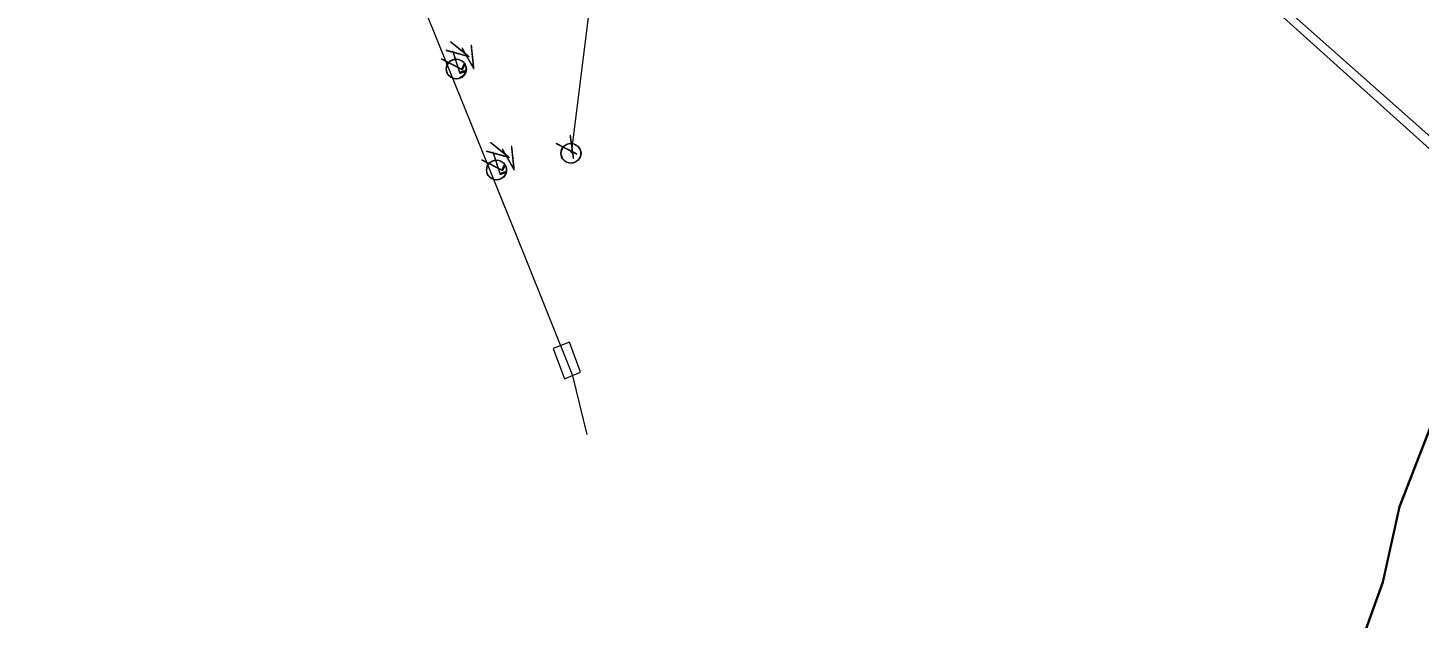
# Model space of a CAD drawing. Header units: metres. Extents: x 507606 to 508087, y 6966978 to 6967359.
# Drawn here: x 507803.26 to 507831.41, y 6967290.43 to 6967302.37 of the extents above; entities that cross this region are included whole.
import ezdxf

# ---------------------------------------------------------------- set-up
doc = ezdxf.new("R2010")
doc.units = ezdxf.units.M
for name, color, linetype, lineweight, true_color in [('C_UG_LINES', 7, 'EXISTING_COMMUNICATIONS', 0, 0xb061ff), ('E_FEAT', 7, 'EXISTING_ELECTRICITY', 0, 0xff2e2e), ('E_UG_LINES', 7, 'EXISTING_ELECTRICITY_UG', 0, 0xff2e2e)]:
    doc.layers.add(name, color=color, linetype=linetype, lineweight=lineweight, true_color=true_color)
doc.layers.add('IR_FEAT', color=173, linetype='Continuous', lineweight=0)
doc.layers.add('IR_UG_PIPES', color=173, linetype='EXISTING_IRRIGATION', lineweight=0)
doc.layers.add('mga2020bdy', color=252, linetype='Continuous')
doc.layers.add('mga2020ROAD_MARKS', color=252, linetype='Continuous')
doc.styles.get("Standard").update_dxf_attribs({"font": 'ARIALN.TTF'})
doc.styles.add('Style-INTL_ISO_EQUAL', font='ISOCP.shx')
doc.linetypes.add('EXISTING_COMMUNICATIONS', pattern='A,2,-2,2,-2,2,-2,["COMS",Standard,S=2.5,R=0,X=0,Y=-1.25],-9.75,2,-2,2,-2', length=29.75)
doc.linetypes.add('EXISTING_ELECTRICITY', pattern='A,2,-2,2,-2,2,-2,["E",Standard,S=2.5,R=0,X=0,Y=-1.25],-3.4,2,-2,2,-2', length=23.4)
doc.linetypes.add('EXISTING_ELECTRICITY_UG', pattern='A,2,-2,2,-2,2,-2,["E-UG",Standard,S=2.5,R=0,X=0,Y=-1.25],-9.15,2,-2,2,-2', length=29.15)
doc.linetypes.add('EXISTING_IRRIGATION', pattern='A,2,-2,2,-2,2,-2,["IRR",Standard,S=2.5,R=0,X=0,Y=-1.25],-7.4,2,-2,2,-2', length=27.4)

# ---------------------------------------------------------------- blocks, each defined once
blk = doc.blocks.new('EL-MKRTAG')
at = {"layer": 'E_FEAT'}
blk.add_circle((0, 0), 0.2, dxfattribs=at)
at = {"layer": 'E_FEAT', "style": 'Style-INTL_ISO_EQUAL', "width": 0.65}
blk.add_text('LV', height=0.5, rotation=62.9, dxfattribs=at).set_placement((0.111, -0.057))
blk = doc.blocks.new('IR-MKRTAG')
at = {"layer": 'IR_FEAT'}
blk.add_circle((0, 0), 0.2, dxfattribs=at)
at = {"layer": 'IR_FEAT', "style": 'Style-INTL_ISO_EQUAL', "width": 0.65}
blk.add_text('I', height=0.5, rotation=62.9, dxfattribs=at).set_placement((0.108, -0.064))
blk = doc.blocks.new('IR-MKRTAG_2')
at = {"layer": 'IR_FEAT'}
blk.add_circle((0, 0), 0.2, dxfattribs=at)
at = {"layer": 'IR_FEAT', "style": 'Style-INTL_ISO_EQUAL', "width": 0.65}
blk.add_text('I', height=0.5, rotation=62.9, dxfattribs=at).set_placement((0.108, -0.064))
blk = doc.blocks.new('XE_SURVEY')
at = {"layer": 'C_UG_LINES', "flags": 128}
blk.add_lwpolyline([(507803.493, 6967325.23), (507803.509, 6967325.202), (507805.343, 6967323.552), (507806.831, 6967322.215), (507807.574, 6967321.546), (507809.433, 6967319.874), (507811.292, 6967318.203), (507813.151, 6967316.531), (507815.01, 6967314.859), (507816.869, 6967313.188), (507819.099, 6967311.182), (507820.586, 6967309.844), (507820.958, 6967309.51), (507824.676, 6967306.167), (507826.535, 6967304.495), (507828.022, 6967303.157), (507828.394, 6967302.823), (507830.624, 6967300.817), (507832.483, 6967299.145), (507836.201, 6967295.802), (507837.313, 6967294.846), (507839.821, 6967293.435), (507839.973, 6967293.465)], dxfattribs=at)
at = {"layer": 'E_FEAT', "flags": 128}
blk.add_lwpolyline([(507814.44, 6967295.403), (507814.217, 6967296.012), (507813.889, 6967295.88), (507814.121, 6967295.27), (507814.44, 6967295.403)], dxfattribs=at)
at = {"layer": 'E_UG_LINES', "flags": 128}
for points in [[(507844.447, 6967298.068), (507842.798, 6967297.093), (507841.886, 6967296.903), (507840.213, 6967295.548), (507839.004, 6967294.577), (507838.557, 6967294.53), (507838.105, 6967294.678), (507837.078, 6967295.348), (507828.64, 6967302.824), (507809.18, 6967320.066), (507803.566, 6967325.039), (507803.266, 6967325.434), (507801.969, 6967327.468), (507800.619, 6967329.676), (507800.222, 6967330.327)], [(507814.577, 6967294.142), (507814.286, 6967295.328), (507813.287, 6967297.821), (507807.468, 6967312.187), (507803.579, 6967321.94), (507802.801, 6967323.962), (507802.724, 6967324.124), (507802.695, 6967324.275), (507802.5, 6967325.42), (507799.719, 6967330.042)]]:
    blk.add_lwpolyline(points, dxfattribs=at)
at = {"layer": 'IR_UG_PIPES'}
blk.add_lwpolyline([(507815.996, 6967313.722), (507814.252, 6967299.831)], dxfattribs=at)
at = {"layer": 'mga2020bdy'}
blk.add_polyline3d([(507791.413, 6967272.433, 4.758), (507793.934, 6967274.491, 4.795), (507795.638, 6967275.591, 4.816), (507797.937, 6967276.559, 4.842), (507798.101, 6967276.609, 4.844), (507800.379, 6967277.071, 4.857), (507802.341, 6967277.139, 4.868), (507806.984, 6967277.352, 4.887), (507810.361, 6967277.557, 4.918), (507812.314, 6967277.722, 4.936), (507815.335, 6967278.041, 4.977), (507817.636, 6967278.339, 5.008), (507820.223, 6967279.014, 5.039), (507822.469, 6967280.032, 5.068), (507823.211, 6967280.473, 5.051), (507825.808, 6967282.55, 4.982), (507826.479, 6967283.265, 4.962), (507827.917, 6967285.123, 4.945), (507829.251, 6967287.39, 4.926), (507829.553, 6967288.021, 4.931), (507830.676, 6967291.154, 4.955), (507831.016, 6967292.68, 4.967), (507831.653, 6967294.329, 4.975)], dxfattribs=at)
at = {"layer": 'mga2020ROAD_MARKS'}
blk.add_polyline3d([(507831.653, 6967294.329, 4.975), (507831.016, 6967292.68, 4.967), (507830.676, 6967291.154, 4.955), (507829.553, 6967288.021, 4.931), (507829.251, 6967287.39, 4.926), (507827.917, 6967285.123, 4.945), (507826.479, 6967283.265, 4.962), (507825.808, 6967282.55, 4.982), (507823.211, 6967280.473, 5.051), (507822.469, 6967280.032, 5.068), (507820.223, 6967279.014, 5.039), (507817.636, 6967278.339, 5.008), (507815.335, 6967278.041, 4.977), (507812.314, 6967277.722, 4.936), (507810.361, 6967277.557, 4.918), (507806.984, 6967277.352, 4.887), (507802.341, 6967277.139, 4.868), (507800.379, 6967277.071, 4.857), (507798.101, 6967276.609, 4.844), (507797.937, 6967276.559, 4.842), (507795.638, 6967275.591, 4.816), (507793.934, 6967274.491, 4.795)], dxfattribs=at)
at = {"layer": 'E_FEAT', "rotation": 315}
for p in [(507811.924, 6967301.541), (507812.74, 6967299.495)]:
    blk.add_blockref('EL-MKRTAG', p, dxfattribs=at)
at = {"layer": 'E_FEAT'}
for p in [(507811.932, 6967301.533), (507812.746, 6967299.493)]:
    blk.add_blockref('EL-MKRTAG', p, dxfattribs=at)
at = {"layer": 'IR_FEAT', "rotation": 305}
blk.add_blockref('IR-MKRTAG_2', (507814.244, 6967299.833), dxfattribs=at)
at = {"layer": 'IR_FEAT'}
blk.add_blockref('IR-MKRTAG', (507814.252, 6967299.831), dxfattribs=at)

msp = doc.modelspace()

# ---------------------------------------------------------------- block references
msp.add_blockref('XE_SURVEY', (0, 0))

doc.saveas('drawing.dxf')
